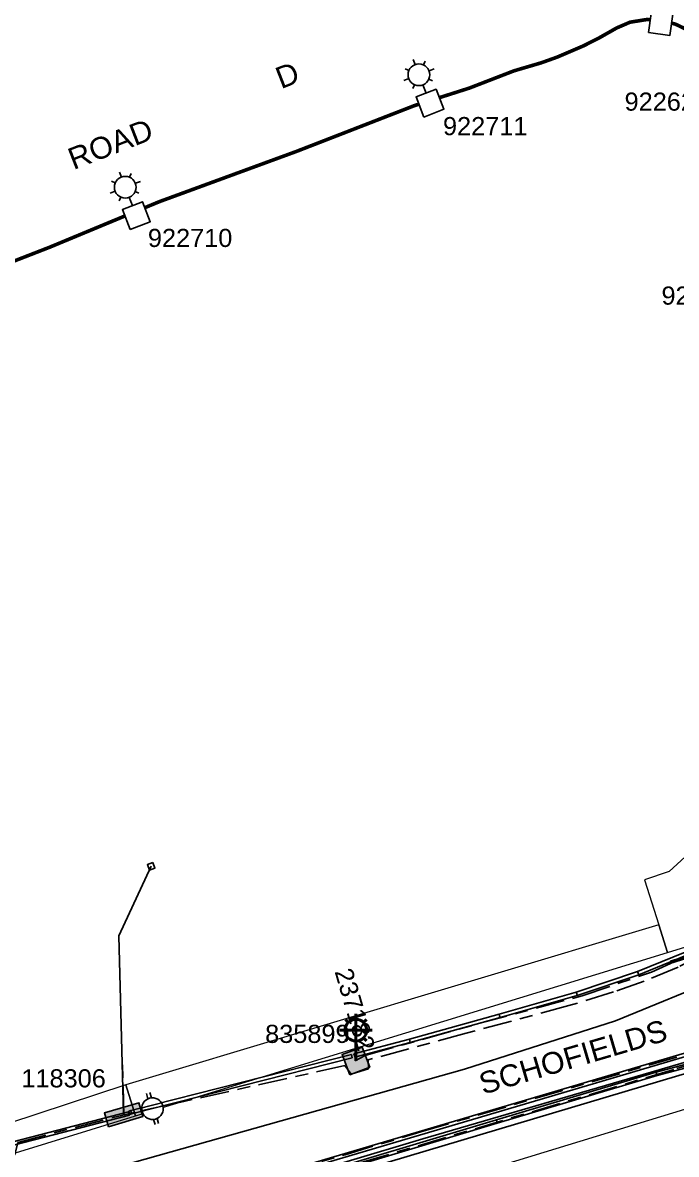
# Model space of a CAD drawing. Header units: metres. Extents: x 303957 to 307239, y 6268736 to 6272503.
# Drawn here: x 305937.2 to 306027.4, y 6269785.8 to 6269941.9 of the extents above; entities that cross this region are included whole.
import ezdxf
from ezdxf.enums import TextEntityAlignment as Align

# ---------------------------------------------------------------- set-up
doc = ezdxf.new("R2010")
doc.units = ezdxf.units.M
doc.linetypes.add('Cable Exist UG', pattern=[8.2, 4, -1.2, 1.8, -1.2])
doc.layers.get('0').update_dxf_attribs({"color": 6})
for name, color, linetype in [('_User Miscellaneous1', 7, 'Continuous'), ('Duct_SP_EXT', 7, 'Continuous'), ('Equip_LV_EXT', 7, 'Continuous'), ('Equip_SP_SL_EXT', 7, 'Continuous'), ('Equip_SP_SL_NEW', 2, 'Continuous'), ('Mains_HV_MOD', 3, 'Continuous'), ('Mains_LV_EXT', 7, 'Continuous'), ('Mains_SL_MOD', 3, 'Continuous'), ('Mains_TR_MOD', 3, 'Continuous'), ('Services_SP_EXT', 7, 'Continuous'), ('SupportsUG_SP_LV_EXT', 7, 'Continuous'), ('SupportsUG_SP_LV_SL_EXT', 7, 'Continuous'), ('SupportsUG_SP_LV_SL_NEW', 2, 'Continuous'), ('Trench_SP_EXT', 7, 'Continuous'), ('Trench_SP_NEW', 2, 'Continuous')]:
    doc.layers.add(name, color=color, linetype=linetype)
doc.layers.add('Cadastre Land Parcels_SP_EXT', color=9, linetype='Continuous', lineweight=5)
doc.layers.add('Cadastre Roads_SP_EXT', color=9, linetype='Continuous', lineweight=5)
doc.styles.add('COLUMN_LABEL', font='arial.ttf')
doc.styles.add('iecARIAL', font='arial.ttf', dxfattribs={"height": 2})
doc.styles.add('POLE_LABEL', font='arial.ttf')
doc.styles.add('SL_LABEL', font='arial.ttf')
doc.styles.get("Standard").update_dxf_attribs({"font": 'arial.ttf'})
doc.linetypes.add('Cable P UG', pattern='A,6,-0.5,["P",Standard,S=1.7,R=0,X=0.5,Y=-1],-2.9', length=9.4)
doc.linetypes.add('IE Trench HV', pattern='A,7,-0.2,["/",Standard,S=3,R=0,X=0.6,Y=-1.4],-2.5', length=9.7)

# ---------------------------------------------------------------- blocks, each defined once
blk = doc.blocks.new('COLUMN_EXT')
blk.add_hatch(color=256).paths.add_polyline_path([(-1.49, 1.48), (-1.49, -1.49), (1.48, -1.49), (1.48, 1.48)])
blk.add_lwpolyline([(-1.49, -1.49), (1.48, -1.49), (1.48, 1.48), (-1.49, 1.48)], close=True)
for tag, height, style, flags, p in [('ASSET_NUM', 2.5, 'COLUMN_LABEL', 8, (2, 2)), ('STRUCTURE_PLANT_NUMBER', 0.2, 'POLE_LABEL', 9, (1.81, 0.03)), ('STREET_CODE', 0.2, 'COLUMN_LABEL', 9, (1.81, -0.2))]:
    blk.add_attdef(tag, text='', height=height, dxfattribs=dict(style=style, flags=flags)).set_placement(p, align=Align.MIDDLE_LEFT)
at = {"flags": 9}
for tag, p in [('COLUMN_TYPE', (1.81, -0.4)), ('OWNED_BY', (1.81, -0.6)), ('STATE', (1.81, -0.8)), ('USAGE', (1.81, -1)), ('STREETNAME', (1.81, -1.6)), ('LEGEND', (1.81, -1.2)), ('LOCATION', (1.81, -1.4)), ('SUBURB', (1.81, -1.8)), ('NOTES', (1.81, -2))]:
    blk.add_attdef(tag, text='', height=0.2, dxfattribs=at).set_placement(p, align=Align.MIDDLE_LEFT)
at = {"flags": 1}
blk.add_attdef('Z', (1.81, -2.35), '', height=0.2, dxfattribs=at)
blk = doc.blocks.new('SL_LANTERN_EXT')
at = {"lineweight": 40}
for p, q in [((0, 1.97), (0, 6.47)), ((-1.46, 5.68), (-1.06, 5.28)), ((1.46, 5.68), (1.06, 5.28)), ((-2.25, 4.22), (2.25, 4.22)), ((-1.46, 2.76), (-1.06, 3.16)), ((1.46, 2.76), (1.06, 3.16)), ((0, 0), (0, 2.72))]:
    blk.add_line(p, q, dxfattribs=at)
blk.add_circle((0, 4.22), 1.5, dxfattribs=at)
at = {"style": 'iecARIAL', "flags": 8}
blk.add_attdef('ASSET_NUM', (1.5, 1.5), '', height=2.5, dxfattribs=at)
for tag, p, height, flags in [('OPERATING_VOLTAGE', (0.98, -1.65), 0.2, 9), ('CONSTRUCTED_VOLTAGE', (0.98, -0.65), 0.2, 9), ('CONTROL_TYPE', (0.98, -0.85), 0.2, 9), ('LANTERN_PURPOSE', (0.98, -1.05), 0.2, 9), ('LANTERN_TYPE', (0.98, -1.25), 0.2, 9), ('NO_PHASES', (0.98, -1.45), 0.2, 9), ('LNUMBER', (2.18, -3.25), 2.5, 8), ('ORIENTATION', (0.98, -1.85), 0.2, 9), ('OWNED_BY', (0.98, -2.05), 0.2, 9), ('STATE', (0.98, -2.25), 0.2, 9), ('USAGE', (0.98, -2.45), 0.2, 9), ('CEXIST', (0.98, -2.65), 0.2, 9), ('CNEW', (0.98, -2.85), 0.2, 9), ('CNUMBER', (0.98, -3.05), 0.2, 9), ('CREMOVE', (0.98, -3.25), 0.2, 9), ('CREPLACE', (0.98, -3.45), 0.2, 9), ('LKINGHEIGHT', (0.98, -3.65), 0.2, 9), ('LBRACKET', (0.98, -3.85), 0.2, 9), ('LBRACKETVOCAB', (0.98, -4.05), 0.2, 9), ('LCATEGORY', (0.98, -4.25), 0.2, 9), ('LCHARGE1', (0.98, -4.45), 0.2, 9), ('LCHARGE1PERCENT', (0.98, -4.65), 0.2, 9), ('LCHARGE2', (0.98, -4.85), 0.2, 9), ('LCHARGE2PERCENT', (0.98, -5.05), 0.2, 9), ('LCHARGE3', (0.98, -5.25), 0.2, 9), ('LCHARGE3PERCENT', (0.98, -5.45), 0.2, 9), ('LEXIST', (0.98, -5.65), 0.2, 9), ('LLAMP', (0.98, -5.85), 0.2, 9), ('LLAMPVOCAB', (0.98, -6.05), 0.2, 9), ('LMAST', (0.98, -6.25), 0.2, 9), ('LMASTVOCAB', (0.98, -6.45), 0.2, 9), ('LNEW', (0.98, -6.65), 0.2, 9), ('LANTNUMBER', (0.98, -6.85), 0.2, 9), ('LOUTREACH', (0.98, -7.25), 0.2, 9), ('LOUTREACHVOCAB', (0.98, -7.45), 0.2, 9), ('LRATECODE', (0.98, -7.65), 0.2, 9), ('LREMOVE', (0.98, -7.85), 0.2, 9), ('STREETNAME', (0.98, -9.25), 0.2, 9), ('SUBURB', (0.98, -9.45), 0.2, 1), ('LREPLACE', (0.98, -8.05), 0.2, 9), ('LTYPE', (0.98, -8.25), 0.2, 9), ('LTYPEVOCAB', (0.98, -8.45), 0.2, 9), ('LEGEND', (0.98, -8.65), 0.2, 9), ('LOCATION', (0.98, -8.85), 0.2, 9), ('NOTES', (0.98, -9.05), 0.2, 9)]:
    blk.add_attdef(tag, p, '', height=height, dxfattribs=dict(flags=flags))
blk = doc.blocks.new('CCP_EXT')
at = {"flags": 9}
for tag, p in [('LIFE_SUPPORT', (0, -1.6)), ('STATE', (0, -1.8)), ('NOTES', (0, -2))]:
    blk.add_attdef(tag, text='', height=0.2, dxfattribs=at).set_placement(p, align=Align.MIDDLE_LEFT)
blk.add_wipeout([(0, 0.57), (0.57, 0), (0, -0.57), (-0.57, 0)])
blk.add_lwpolyline([(-0.57, 0), (0, 0.57), (0.57, 0), (0, -0.57), (-0.57, 0)])
at = {"flags": 1}
blk.add_attdef('Z', (0, 0), '', height=0.2, dxfattribs=at)
at = {"flags": 9}
for tag, p in [('CCP_TYPE', (0, 0)), ('CONSTRUCTED_VOLTAGE', (0, -0.2)), ('OPERATING_VOLTAGE', (0, -0.6)), ('ORIENTATION', (0, -0.8)), ('OWNED_BY', (0, -1)), ('NO_PHASES', (0, -0.4)), ('USAGE', (0, -1.2)), ('LEGEND', (0, -1.4))]:
    blk.add_attdef(tag, text='', height=0.2, dxfattribs=at).set_placement(p, align=Align.MIDDLE_LEFT)
blk = doc.blocks.new('LV_UG_LINKS_OPEN_EXT')
blk.add_wipeout([(-0.25, 1.47), (-0.43, 1.43), (-0.61, 1.36), (-0.77, 1.28), (-0.93, 1.17), (-1.07, 1.05), (-1.19, 0.9), (-1.29, 0.75), (-1.38, 0.58), (-1.44, 0.4), (-1.48, 0.22), (-1.49, 0.03), (-1.49, -0.16), (-1.45, -0.34), (-1.4, -0.52), (-1.32, -0.69), (-1.23, -0.85), (-1.11, -1), (-0.98, -1.13), (-0.83, -1.24), (-0.66, -1.34), (-0.49, -1.41), (-0.31, -1.46), (-0.13, -1.49), (0.06, -1.49), (0.25, -1.47), (0.43, -1.43), (0.61, -1.36), (0.77, -1.28), (0.93, -1.17), (1.07, -1.05), (1.19, -0.9), (1.29, -0.75), (1.38, -0.58), (1.44, -0.4), (1.48, -0.22), (1.49, -0.03), (1.49, 0.16), (1.45, 0.34), (1.4, 0.52), (1.32, 0.69), (1.23, 0.85), (1.11, 1), (0.98, 1.13), (0.83, 1.24), (0.66, 1.34), (0.49, 1.41), (0.31, 1.46), (0.13, 1.49), (-0.06, 1.49)])
for p, q in [((-0.25, 1.47), (-0.25, 2.22)), ((0.25, 1.47), (0.25, 2.22)), ((-0.25, -1.47), (-0.25, -2.22)), ((0.25, -1.47), (0.25, -2.22))]:
    blk.add_line(p, q)
blk.add_lwpolyline([(0, -1.49, 1), (0, 1.49, 1)], format="xyb", close=True)
at = {"flags": 9}
for tag, p in [('ACTUAL_STATUS', (0, 0)), ('CONSTRUCTED_VOLTAGE', (0, -0.2)), ('OPERATING_VOLTAGE', (0, -0.6)), ('ORIENTATION', (0, -0.8)), ('STATE', (0, -1)), ('SWITCH_TYPE', (0, -1.2)), ('NO_PHASES', (0, -0.4)), ('USAGE', (0, -1.4)), ('NOTES', (0, -1.6))]:
    blk.add_attdef(tag, text='', height=0.2, dxfattribs=at).set_placement(p, align=Align.MIDDLE_LEFT)
at = {"flags": 1}
blk.add_attdef('Z', (0, 0), '', height=0.2, dxfattribs=at)
blk = doc.blocks.new('COLUMN_NEW')
for tag, flags, p in [('Z', 1, (1.5, -2.8)), ('NOTES', 9, (1.5, -2.4)), ('LABEL_ALIGNMENT', 9, (1.5, -2.6))]:
    blk.add_attdef(tag, text='', height=0.2, dxfattribs=dict(flags=flags)).set_placement(p, align=Align.MIDDLE_LEFT)
blk.add_wipeout([(-1.485, -1.485), (1.485, -1.485), (1.485, 1.485), (-1.485, 1.485)])
at = {"lineweight": -3}
blk.add_lwpolyline([(-1.485, -1.485), (1.485, -1.485), (1.485, 1.485), (-1.485, 1.485)], close=True, dxfattribs=at)
for tag, height, flags, p in [('ASSET_NUM', 2.5, 8, (2, 2)), ('STREET_CODE', 0.2, 9, (1.5, 0)), ('OWNED_BY', 0.2, 9, (1.5, -0.4)), ('OPERATED_BY', 0.2, 9, (1.5, -0.6)), ('STATE', 0.2, 9, (1.5, -1)), ('COLUMN_TYPE', 0.2, 9, (1.5, -0.2)), ('USAGE', 0.2, 9, (1.5, -1.2)), ('MAINTAINED_BY', 0.2, 9, (1.5, -0.8)), ('LEGEND', 0.2, 9, (1.5, -1.4)), ('PARENT', 0.2, 9, (1.5, -1.6)), ('SUBURB', 0.2, 9, (1.5, -1.8)), ('STREETNAME', 0.2, 9, (1.5, -2)), ('LOCATION', 0.2, 9, (1.5, -2.2))]:
    blk.add_attdef(tag, text='', height=height, dxfattribs=dict(flags=flags)).set_placement(p, align=Align.MIDDLE_LEFT)
at = {"style": 'POLE_LABEL', "flags": 9}
blk.add_attdef('STRUCTURE_PLANT_NUMBER', text='', height=0.2, dxfattribs=at).set_placement((1.5, 0.242), align=Align.MIDDLE_LEFT)
blk = doc.blocks.new('*U44')
for tag, height, flags, p in [('CONTROL_TYPE', 0.2, 9, (0, -0.6)), ('OPERATING_VOLTAGE', 0.2, 9, (0, -1.4)), ('ORIENTATION', 0.2, 9, (0, -1.6)), ('LANTERN_PURPOSE', 0.2, 9, (0, -0.8)), ('LANTERN_TYPE', 0.2, 9, (0, -1)), ('NO_PHASES', 0.2, 9, (0, -1.2)), ('LNUMBER', 2.5, 8, (1.2, -2.8)), ('OWNED_BY', 0.2, 9, (0, -1.8)), ('STATE', 0.2, 9, (0, -2)), ('CEXIST', 0.2, 9, (0, -2.4)), ('CNEW', 0.2, 9, (0, -2.6)), ('CNUMBER', 0.2, 9, (0, -2.8)), ('CREMOVE', 0.2, 9, (0, -3)), ('CREPLACE', 0.2, 9, (0, -3.2)), ('USAGE', 0.2, 9, (0, -2.2)), ('LKINGHEIGHT', 0.2, 9, (0, -3.4)), ('LBRACKET', 0.2, 9, (0, -3.6)), ('LBRACKETVOCAB', 0.2, 9, (0, -3.8)), ('LCATEGORY', 0.2, 9, (0, -4)), ('LCHARGE1', 0.2, 9, (0, -4.2)), ('LCHARGE1PERCENT', 0.2, 9, (0, -4.4)), ('LCHARGE2', 0.2, 9, (0, -4.6)), ('LCHARGE2PERCENT', 0.2, 9, (0, -4.8)), ('LCHARGE3', 0.2, 9, (0, -5)), ('LCHARGE3PERCENT', 0.2, 9, (0, -5.2)), ('LEXIST', 0.2, 9, (0, -5.4)), ('LLAMP', 0.2, 9, (0, -5.6)), ('LLAMPVOCAB', 0.2, 9, (0, -5.8)), ('LMAST', 0.2, 9, (0, -6)), ('LMASTVOCAB', 0.2, 9, (0, -6.2)), ('LNEW', 0.2, 9, (0, -6.4)), ('LANTNUMBER', 0.2, 9, (0, -6.6)), ('LOUTREACH', 0.2, 9, (0, -7)), ('LOUTREACHVOCAB', 0.2, 9, (0, -7.2)), ('LRATECODE', 0.2, 9, (0, -7.4)), ('LREMOVE', 0.2, 9, (0, -7.6)), ('LREPLACE', 0.2, 9, (0, -7.8)), ('SUBURB', 0.2, 9, (0, -8.6)), ('STREETNAME', 0.2, 9, (0, -8.8)), ('LTYPE', 0.2, 9, (0, -8)), ('LTYPEVOCAB', 0.2, 9, (0, -8.2)), ('LEGEND', 0.2, 9, (0, -8.4)), ('LOCATION', 0.2, 9, (0, -9)), ('NOTES', 0.2, 9, (0, -9.2)), ('MAINTAINED_BY', 0.2, 9, (0, -9.86))]:
    blk.add_attdef(tag, text='', height=height, dxfattribs=dict(flags=flags)).set_placement(p, align=Align.MIDDLE_LEFT)
at = {"flags": 9}
blk.add_attdef('OPERATED_BY', (0, -9.61), '', height=0.2, dxfattribs=at)
blk.add_wipeout([(0, 4.97), (1.46, 4.18), (2.25, 2.72), (1.46, 1.26), (0, 0.36), (-1.46, 1.26), (-2.25, 2.72), (-1.46, 4.18)])
for p, q in [((0, 4.22), (0, 4.97)), ((-1.46, 4.18), (-1.06, 3.78)), ((1.46, 4.18), (1.06, 3.78)), ((-2.25, 2.72), (-1.5, 2.72)), ((-1.46, 1.26), (-1.06, 1.66)), ((1.46, 1.26), (1.06, 1.66)), ((1.5, 2.72), (2.25, 2.72)), ((0, 0), (0, 1.22)), ((0, 0), (0, 0))]:
    blk.add_line(p, q)
blk.add_circle((0, 2.72), 1.5)
at = {"style": 'SL_LABEL'}
for tag, height, flags, p in [('ASSET_NUM', 2.5, 8, (2, 2)), ('STREET_CODE', 0.2, 9, (0, -0.2))]:
    blk.add_attdef(tag, text='', height=height, dxfattribs=dict(at, flags=flags)).set_placement(p, align=Align.MIDDLE_LEFT)
at = {"flags": 1}
blk.add_attdef('Z', (0, 0), '', height=0.2, dxfattribs=at)
at = {"flags": 9}
blk.add_attdef('CONSTRUCTED_VOLTAGE', text='', height=0.2, dxfattribs=at).set_placement((0, -0.4), align=Align.MIDDLE_LEFT)
blk = doc.blocks.new('PILLAR_EXT')
blk.add_hatch(color=256).paths.add_polyline_path([(-2.475, 0.99), (-2.475, -0.99), (2.475, -0.99), (2.475, 0.99)])
blk.add_lwpolyline([(-2.475, -0.99), (2.475, -0.99), (2.475, 0.99), (-2.475, 0.99)], close=True)
at = {"style": 'iecARIAL', "flags": 8}
blk.add_attdef('ASSET_NUM', (1.5, 3.5), '', height=2.5, dxfattribs=at)
for tag, p, flags in [('OWNED_BY', (0, -0.2), 9), ('STATE', (0, -0.4), 9), ('SUPPORT_TYPE', (0, -0.6), 9), ('USAGE', (0, -0.8), 9), ('LEGEND', (0, -1), 9), ('LOCATION', (0, -1.2), 9), ('NOTES', (0, -1.4), 9), ('PARENT', (0, -1.6), 9), ('STREETNAME', (0, -1.8), 9), ('SUBURB', (0, -2), 1)]:
    blk.add_attdef(tag, p, '', height=0.2, dxfattribs=dict(flags=flags))

msp = doc.modelspace()

# ---------------------------------------------------------------- linework, layer by layer
at = {"layer": 'Cadastre Land Parcels_SP_EXT', "linetype": 'Continuous'}
for points in [[(306095.21, 6269834.91), (306096.3, 6269838.76), (306097.84, 6269844.16), (306094.76, 6269854.04), (306092.18, 6269855.31), (306085.91, 6269866.77), (306082.57, 6269875.54), (306076.57, 6269894.3), (306033.88, 6269880.98), (306044.12, 6269845.24), (306043.12, 6269840.12), (306026.44, 6269824.85), (306023.07, 6269823.69), (306025.01, 6269817.49), (306026.21, 6269813.67), (306095.21, 6269834.91)], [(306021.59, 6269812.25), (306026.21, 6269813.67), (306025.01, 6269817.49), (305951.48, 6269795.43), (305952.83, 6269791.14), (306021.59, 6269812.25)], [(305913.44, 6269739.21), (305938.19, 6269746.52), (306097.83, 6269793.68), (306108.72, 6269796.94), (306103.63, 6269814.95), (305965.24, 6269772.68), (305896.87, 6269752.9), (305899.58, 6269735.11), (305913.44, 6269739.21)], [(305952.83, 6269791.14), (305951.48, 6269795.43), (305878.44, 6269771.37), (305879.34, 6269768.51), (305952.83, 6269791.14)]]:
    msp.add_lwpolyline(points, close=True, dxfattribs=at)
at = {"layer": 'Duct_SP_EXT'}
for p, q in [((306030.36, 6269814.43), (306022.09, 6269811.05)), ((306030.55, 6269813.99), (306022.26, 6269810.6)), ((306022.09, 6269811.05), (306013.62, 6269808.18)), ((306022.26, 6269810.6), (306013.77, 6269807.73)), ((306022.09, 6269811.05), (306022.17, 6269810.82)), ((306022.26, 6269810.6), (306022.17, 6269810.82)), ((306013.62, 6269808.18), (306003, 6269805.17)), ((306013.77, 6269807.73), (306003.13, 6269804.71)), ((306013.62, 6269808.18), (306013.62, 6269808.18)), ((306013.62, 6269808.18), (306013.69, 6269807.95)), ((306013.62, 6269808.18), (306013.69, 6269807.95)), ((306013.77, 6269807.73), (306013.69, 6269807.95)), ((306013.77, 6269807.73), (306013.69, 6269807.95)), ((306013.77, 6269807.73), (306013.77, 6269807.73)), ((306003, 6269805.17), (305990.61, 6269801.73)), ((306003.13, 6269804.71), (305990.73, 6269801.26)), ((306003, 6269805.17), (306003.06, 6269804.94)), ((306003.13, 6269804.71), (306003.06, 6269804.94)), ((305990.61, 6269801.73), (305982.95, 6269799.71)), ((305990.73, 6269801.26), (305983.07, 6269799.24)), ((305990.61, 6269801.73), (305990.67, 6269801.49)), ((305990.73, 6269801.26), (305990.67, 6269801.49)), ((306039.1, 6269801.02), (306024.65, 6269797.19)), ((305982.62, 6269799.59), (305982.68, 6269799.36)), ((305982.73, 6269799.13), (305982.68, 6269799.36)), ((305982.95, 6269799.71), (305983.01, 6269799.48)), ((305983.07, 6269799.24), (305983.01, 6269799.48)), ((306039.23, 6269800.55), (306024.78, 6269796.73)), ((306024.65, 6269797.19), (306002.61, 6269790.6)), ((306024.78, 6269796.73), (306002.74, 6269790.14)), ((306024.65, 6269797.19), (306024.71, 6269796.96)), ((306024.78, 6269796.73), (306024.71, 6269796.96)), ((305951.84, 6269791.7), (305934.62, 6269787.24)), ((305951.84, 6269791.7), (305951.9, 6269791.47)), ((305952.15, 6269791.88), (305951.87, 6269791.8)), ((305951.87, 6269791.8), (305951.94, 6269791.57)), ((305952, 6269791.34), (305951.94, 6269791.57)), ((305952.15, 6269791.88), (305952.21, 6269791.65)), ((305952.27, 6269791.42), (305952.21, 6269791.65)), ((305951.96, 6269791.24), (305934.74, 6269786.78)), ((305951.96, 6269791.24), (305951.9, 6269791.47)), ((305952.27, 6269791.42), (305952, 6269791.34)), ((306002.61, 6269790.6), (306002.68, 6269790.37)), ((306002.74, 6269790.14), (306002.68, 6269790.37))]:
    msp.add_line(p, q, dxfattribs=at)
at = {"layer": 'Mains_LV_EXT', "linetype": 'Cable Exist UG'}
msp.add_lwpolyline([(305888.04, 6269773.17), (305933.04, 6269786.35), (305934.29, 6269785.12), (305936.16, 6269785.78), (305936.55, 6269787.49), (305951.08, 6269791.26)], dxfattribs=at)
at = {"layer": 'Mains_SL_MOD', "linetype": 'Cable Exist UG'}
msp.add_lwpolyline([(305983.11, 6269798.72), (305984.51, 6269799.49), (306000.16, 6269803.86), (306014.46, 6269807.71), (306024.01, 6269810.96), (306031.83, 6269814.51), (306033.41, 6269815.04)], dxfattribs=at)
at = {"layer": 'Services_SP_EXT'}
msp.add_lwpolyline([(305950.53, 6269815.96), (305951.17, 6269791.38)], dxfattribs=at)
at = {"layer": 'Trench_SP_EXT', "linetype": 'Cable Exist UG'}
msp.add_lwpolyline([(305951.19, 6269791.2), (305951.02, 6269798.47)], dxfattribs=at)
at = {"layer": 'Trench_SP_NEW', "linetype": 'IE Trench HV', "flags": 128}
msp.add_lwpolyline([(305647.5, 6269794.09, 0.5, 0.5, 0), (305652.61, 6269796.08, 0.5, 0.5, 0), (305688.8, 6269810.11, 0.5, 0.5, 0), (305790.11, 6269849.45, 0.5, 0.5, 0), (305791.77, 6269850.41, 0.5, 0.5, 0), (305795.22, 6269852.8, 0.5, 0.5, 0), (305799.38, 6269855.45, 0.5, 0.5, 0), (305809.95, 6269860.11, 0.5, 0.5, 0), (305838.18, 6269871.06, 0.5, 0.5, 0), (305856.3, 6269878.09, 0.5, 0.5, 0), (305864.57, 6269881.3, 0.5, 0.5, 0), (305874.18, 6269885.03, 0.5, 0.5, 0), (305889.56, 6269890.99, 0.5, 0.5, 0), (305902.59, 6269896.05, 0.5, 0.5, 0), (305911.24, 6269899.41, 0.5, 0.5, 0), (305923.94, 6269904.33, 0.5, 0.5, 0), (305932.45, 6269907.63, 0.5, 0.5, 0), (305940.97, 6269910.94, 0.5, 0.5, 0), (305956.1, 6269917.22, 0.5, 0.5, 0), (305975.02, 6269924.15, 0.5, 0.5, 0), (305991.31, 6269930.47, 0.5, 0.5, 0), (305998.87, 6269932.88, 0.5, 0.5, 0), (306005.03, 6269935.26, 0.5, 0.5, 0), (306008.8, 6269936.37, 0.5, 0.5, 0), (306011.04, 6269937.17, 0.5, 0.5, 0), (306014.61, 6269938.7, 0.5, 0.5, 0), (306016.8, 6269939.81, 0.5, 0.5, 0), (306019.2, 6269941.17, 0.5, 0.5, 0), (306021.05, 6269941.97, 0.5, 0.5, 0), (306023.37, 6269942.34, 0.5, 0.5, 0), (306025.74, 6269942.15, 0.5, 0.5, 0), (306027.36, 6269941.68, 0.5, 0.5, 0), (306028.54, 6269941.12, 0.5, 0.5, 0), (306030.49, 6269939.72, 0.5, 0.5, 0), (306032.22, 6269937.6, 0.5, 0.5, 0), (306033.07, 6269935.78, 0.5, 0.5, 0), (306033.72, 6269932.92, 0.5, 0.5, 0), (306035.52, 6269923.87, 0.5, 0.5, 0), (306037.72, 6269913.88, 0.5, 0.5, 0), (306040.02, 6269904.41, 0.5, 0.5, 0), (306043.19, 6269890.34, 0.5, 0.5, 0), (306047.12, 6269878.32, 0.5, 0.5, 0), (306056.45, 6269845.77, 0.5, 0.5, 0), (306054.13, 6269833.93, 0.5, 0.5, 0), (306032.58, 6269814.2, 0.5, 0.5, 0), (306026.63, 6269812.33, 0, 0, 0)], format="xyseb", dxfattribs=at)

# ---------------------------------------------------------------- block references
at = {"layer": 'Equip_SP_SL_EXT'}
ref = msp.add_blockref('SL_LANTERN_EXT', (305983.23, 6269798.73), dxfattribs=at)
ref.add_attrib('ASSET_NUM', '237182', dxfattribs={"layer": '0', "height": 2.5, "rotation": 286.2825, "style": 'iecARIAL'}).set_placement((305984.73, 6269800.23), align=Align.MIDDLE_RIGHT)
at = {"layer": 'SupportsUG_SP_LV_SL_EXT'}
ref = msp.add_blockref('COLUMN_EXT', (305983.23, 6269798.73), dxfattribs=dict(at, rotation=20.80367849261646))
ref.add_attrib('ASSET_NUM', '835899', dxfattribs={"layer": '0', "height": 2.5, "style": 'COLUMN_LABEL'}).set_placement((305982.35, 6269802.45), align=Align.MIDDLE_RIGHT)

# ---------------------------------------------------------------- texts
at = {"layer": 'Cadastre Roads_SP_EXT'}
msp.add_text('SCHOFIELDS', height=3, rotation=16.4208, dxfattribs=at).set_placement((306000.76, 6269794.05))

# ---------------------------------------------------------------- next in the draw order: block references
at = {"layer": 'Services_SP_EXT', "rotation": 245.1794585858095}
msp.add_blockref('CCP_EXT', (305954.96, 6269825.56), dxfattribs=at)

# ---------------------------------------------------------------- next in the draw order: linework, layer by layer
at = {"layer": '_User Miscellaneous1', "color": 253, "linetype": 'Continuous', "flags": 128}
msp.add_lwpolyline([(306055.59, 6269869.46), (306063.21, 6269846.64), (306063.21, 6269846.64, -0.264114), (306060.56, 6269827.46), (306060.56, 6269827.46), (306053.2, 6269822.06), (306034.11, 6269810.42), (306019.05, 6269804.24), (305998.19, 6269797.57), (305864.47, 6269759.92)], format="xyb", dxfattribs=at)
at = {"layer": 'Mains_HV_MOD', "linetype": 'Cable P UG'}
for points in [[(305812.13, 6269732.94), (305830.22, 6269738.37), (305837.92, 6269740.76), (305897.01, 6269758.33), (305906.23, 6269761.07), (305929.29, 6269767.44), (305929.29, 6269767.44), (305934.25, 6269768.8), (305952.81, 6269774.37), (306027.79, 6269796.7), (306060.79, 6269806.11), (306082.6, 6269812.47), (306105.86, 6269819.12), (306109.11, 6269821.41), (306109.15, 6269821.45), (306109.15, 6269821.45, 0.191334), (306112.38, 6269827.65), (306112.38, 6269827.65), (306112.38, 6269827.74), (306112.09, 6269831.78), (306112.09, 6269831.78, 0.091323), (306111.98, 6269832.68), (306111.98, 6269832.68), (306054.24, 6270018.09)], [(305804.46, 6269732.3), (305844.06, 6269744.26), (305850.03, 6269746.14), (305874.61, 6269753.14), (305899.43, 6269760.62), (305907.23, 6269762.87), (305921.85, 6269767.06), (305937.46, 6269771.76), (305940.85, 6269772.73), (305940.85, 6269772.73), (305950.2, 6269775.42), (305982.03, 6269784.83), (305992.47, 6269787.98), (306045.87, 6269803.58), (306056.49, 6269806.73), (306084.75, 6269815.1), (306098.86, 6269819.29), (306104.83, 6269821.17), (306104.83, 6269821.17, 0.430103), (306110.09, 6269831.42), (306110.09, 6269831.42), (306052.4, 6270017.14)]]:
    msp.add_lwpolyline(points, format="xyb", dxfattribs=at)
at = {"layer": 'Services_SP_EXT'}
msp.add_lwpolyline([(305950.53, 6269815.96), (305954.96, 6269825.56)], dxfattribs=at)

# ---------------------------------------------------------------- next in the draw order: block references
at = {"layer": 'Equip_LV_EXT', "rotation": 15.42216146064064}
msp.add_blockref('LV_UG_LINKS_OPEN_EXT', (305955.15, 6269792.14), dxfattribs=at)

# ---------------------------------------------------------------- next in the draw order: linework, layer by layer
at = {"layer": 'Duct_SP_EXT'}
for p, q in [((306032.4, 6269800.91), (305946.6, 6269775.61)), ((306032.54, 6269800.45), (305946.74, 6269775.15)), ((305982.62, 6269799.59), (305952.15, 6269791.88)), ((305982.73, 6269799.13), (305952.27, 6269791.42)), ((306002.61, 6269790.6), (305952.44, 6269775.58)), ((306002.74, 6269790.14), (305952.59, 6269775.12))]:
    msp.add_line(p, q, dxfattribs=at)
at = {"layer": 'Mains_LV_EXT', "linetype": 'Cable Exist UG'}
msp.add_lwpolyline([(306044.75, 6269821.74), (306044.08, 6269819.87), (306036.78, 6269815.07), (306033.23, 6269812.83), (306031.52, 6269813.56), (306027.69, 6269811.67), (306023.01, 6269809.73), (306018.76, 6269808.24), (306012.61, 6269806.34), (305998.43, 6269802.54), (305984.9, 6269798.87), (305984.97, 6269797.63), (305982.57, 6269796.87), (305981.7, 6269798.09), (305951.08, 6269791.26)], dxfattribs=at)
at = {"layer": 'Mains_TR_MOD', "linetype": 'Cable Exist UG'}
for points in [[(305940.57, 6269773.69), (305949.92, 6269776.38), (305981.75, 6269785.79), (305992.18, 6269788.93), (306045.59, 6269804.54), (306056.21, 6269807.69), (306084.46, 6269816.06), (306098.57, 6269820.24), (306104.54, 6269822.12), (306104.54, 6269822.12, 0.431297), (306109.14, 6269831.1), (306109.14, 6269831.1), (306051.46, 6270016.79), (306051.46, 6270016.79, -0.333496), (306053.67, 6270025.96), (306053.67, 6270025.96), (306067.73, 6270030.29), (306104.87, 6270041.57), (306104.87, 6270041.57, -0.242577), (306109.57, 6270037.48), (306109.57, 6270037.48), (306121.37, 6269999.26), (306128.73, 6269975.58)], [(305929.03, 6269768.4), (305933.97, 6269769.76), (305952.52, 6269775.33), (306027.51, 6269797.66), (306060.51, 6269807.07), (306082.33, 6269813.43), (306105.42, 6269820.04), (306108.5, 6269822.2), (306108.5, 6269822.2, 0.191335), (306111.38, 6269827.75), (306111.38, 6269827.75), (306111.09, 6269831.78), (306111.09, 6269831.78, 0.101126), (306111.03, 6269832.39), (306111.03, 6269832.39), (306053.24, 6270017.92)]]:
    msp.add_lwpolyline(points, format="xyb", dxfattribs=at)

# ---------------------------------------------------------------- next in the draw order: block references
at = {"layer": 'SupportsUG_SP_LV_EXT'}
ref = msp.add_blockref('PILLAR_EXT', (305951.18, 6269791.3), dxfattribs=dict(at, rotation=16.6262094889084))
ref.add_attrib('ASSET_NUM', '118306', dxfattribs={"layer": '0', "height": 2.5}).set_placement((305937.06, 6269796.32), align=Align.MIDDLE_LEFT)

# ---------------------------------------------------------------- next in the draw order: block references
at = {"layer": 'SupportsUG_SP_LV_SL_NEW'}
ref = msp.add_blockref('COLUMN_NEW', (306025.28, 6269941.82), dxfattribs=dict(at, rotation=352.43313488499))
ref.add_attrib('ASSET_NUM', '922623', dxfattribs={"layer": '0', "height": 2.5}).set_placement((306010.1, 6269947.22), align=Align.MIDDLE_LEFT)
ref = msp.add_blockref('COLUMN_NEW', (306032.58, 6269936.79), dxfattribs=dict(at, rotation=285.5253281407277))
ref.add_attrib('ASSET_NUM', '922621', dxfattribs={"layer": '0', "height": 2.5}).set_placement((306020.3, 6269931.02), align=Align.MIDDLE_LEFT)
ref = msp.add_blockref('COLUMN_NEW', (305993.45, 6269930.81), dxfattribs=dict(at, rotation=21.20388888845947))
ref.add_attrib('ASSET_NUM', '922711', dxfattribs={"layer": '0', "height": 2.5}).set_placement((305995.24, 6269927.64), align=Align.MIDDLE_LEFT)
ref = msp.add_blockref('COLUMN_NEW', (305952.92, 6269915.29), dxfattribs=dict(at, rotation=21.20388889249923))
ref.add_attrib('ASSET_NUM', '922710', dxfattribs={"layer": '0', "height": 2.5}).set_placement((305954.52, 6269912.22), align=Align.MIDDLE_LEFT)
ref = msp.add_blockref('COLUMN_NEW', (306039.2, 6269906.64), dxfattribs=dict(at, rotation=285.5253281407277))
ref.add_attrib('ASSET_NUM', '922619', dxfattribs={"layer": '0', "height": 2.5}).set_placement((306025.39, 6269904.27), align=Align.MIDDLE_LEFT)

# ---------------------------------------------------------------- next in the draw order: block references
at = {"layer": 'Equip_SP_SL_NEW'}
for p, rotation in [((305992.91, 6269932.19), 21.20388888845947), ((305952.38, 6269916.67), 21.20388889249923)]:
    msp.add_blockref('*U44', p, dxfattribs=dict(at, rotation=rotation))

# ---------------------------------------------------------------- next in the draw order: texts
at = {"layer": 'Cadastre Roads_SP_EXT'}
msp.add_text('PRECINCT                ROAD                D', height=3, rotation=21.2718, dxfattribs=at).set_placement((305906.93, 6269907.04))

doc.saveas('drawing.dxf')
